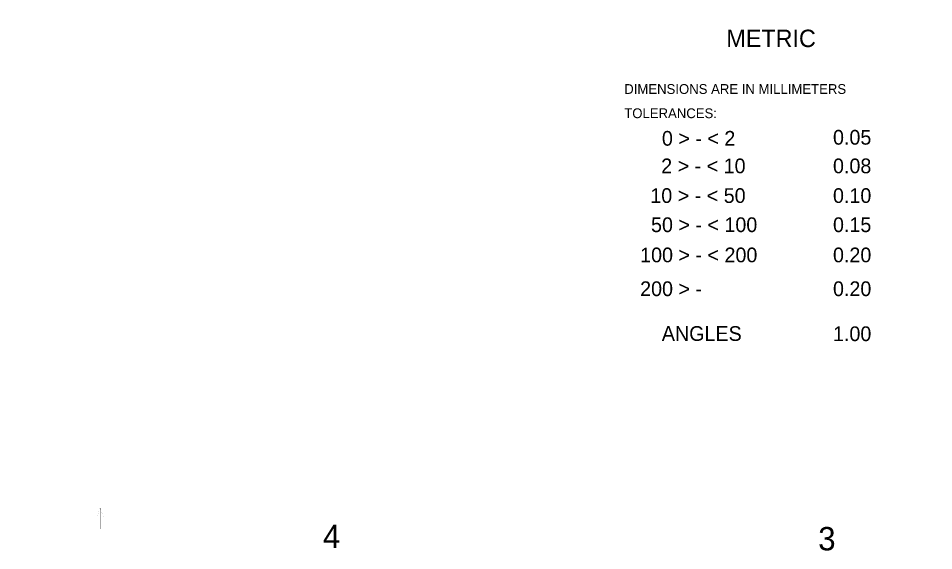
# Model space of a CAD drawing. Header units: millimetres. Extents: x 6 to 417, y 41 to 311.
# Drawn here: x 203 to 296.2, y 41.3 to 95.5 of the extents above; entities that cross this region are included whole.
import ezdxf

# ---------------------------------------------------------------- set-up
doc = ezdxf.new("R2010")
doc.units = ezdxf.units.MM
doc.layers.add('DrillDrawing', color=1, linetype='Continuous')

msp = doc.modelspace()

# ---------------------------------------------------------------- linework, layer by layer
at = {"layer": 'DrillDrawing', "const_width": 0.0038}
for points in [[(263.28, 95.538), (411.406, 95.538)], [(263.28, 45.644), (263.28, 95.538)], [(263.28, 91.618), (298.368, 91.618)], [(11.356, 45.644), (411.406, 45.644)], [(211.038, 44.766), (211.374, 45.644)], [(211.038, 44.766), (211.693, 44.766)], [(211.374, 45.644), (211.693, 44.766)], [(211.374, 43.49), (211.374, 45.644)], [(261.381, 43.49), (261.381, 45.644)]]:
    msp.add_lwpolyline(points, dxfattribs=at)
at = {"layer": 'DrillDrawing', "const_width": 0.0019}
for points in [[(263.279, 95.538, 1), (263.281, 95.538, 1)], [(263.279, 95.538, 1), (263.281, 95.538, 1)], [(263.279, 91.618, 1), (263.281, 91.618, 1)], [(211.037, 44.766, 1), (211.039, 44.766, 1)], [(211.037, 44.766, 1), (211.039, 44.766, 1)], [(211.374, 45.644, 1), (211.375, 45.644, 1)], [(211.374, 45.644, 1), (211.375, 45.644, 1)], [(211.374, 45.644, 1), (211.375, 45.644, 1)], [(211.692, 44.766, 1), (211.694, 44.766, 1)], [(211.692, 44.766, 1), (211.694, 44.766, 1)], [(261.38, 45.644, 1), (261.382, 45.644, 1)], [(263.279, 45.644, 1), (263.281, 45.644, 1)], [(211.374, 43.49, 1), (211.375, 43.49, 1)], [(261.38, 43.49, 1), (261.382, 43.49, 1)]]:
    msp.add_lwpolyline(points, format="xyb", close=True, dxfattribs=at)

# ---------------------------------------------------------------- texts
at = {"layer": 'DrillDrawing'}
for s, height, p in [('METRIC', 1.778, (275.117, 92.606)), ('DIMENSIONS ARE IN MILLIMETERS', 1, (264.727, 87.834)), ('TOLERANCES:', 1, (264.727, 85.364)), ('0 > - < 2', 1.5, (268.56, 82.558)), ('0.05', 1.5, (285.977, 82.664)), ('2 > - < 10', 1.5, (268.488, 79.751)), ('0.08', 1.5, (285.977, 79.751)), ('10 > - < 50', 1.5, (267.379, 76.727)), ('0.10', 1.5, (285.977, 76.727)), ('50 > - < 100', 1.5, (267.453, 73.756)), ('0.15', 1.5, (285.977, 73.756)), ('100 > - < 200', 1.5, (266.344, 70.678)), ('0.20', 1.5, (285.977, 70.678)), ('200 > - ', 1.5, (266.344, 67.233)), ('0.20', 1.5, (285.977, 67.233)), ('ANGLES', 1.5, (268.55, 62.669)), ('1.00', 1.5, (285.977, 62.646)), ('4', 2.381, (234.041, 41.553)), ('3', 2.381, (284.47, 41.323))]:
    msp.add_text(s, height=height, dxfattribs=at).set_placement(p)

doc.saveas('drawing.dxf')
